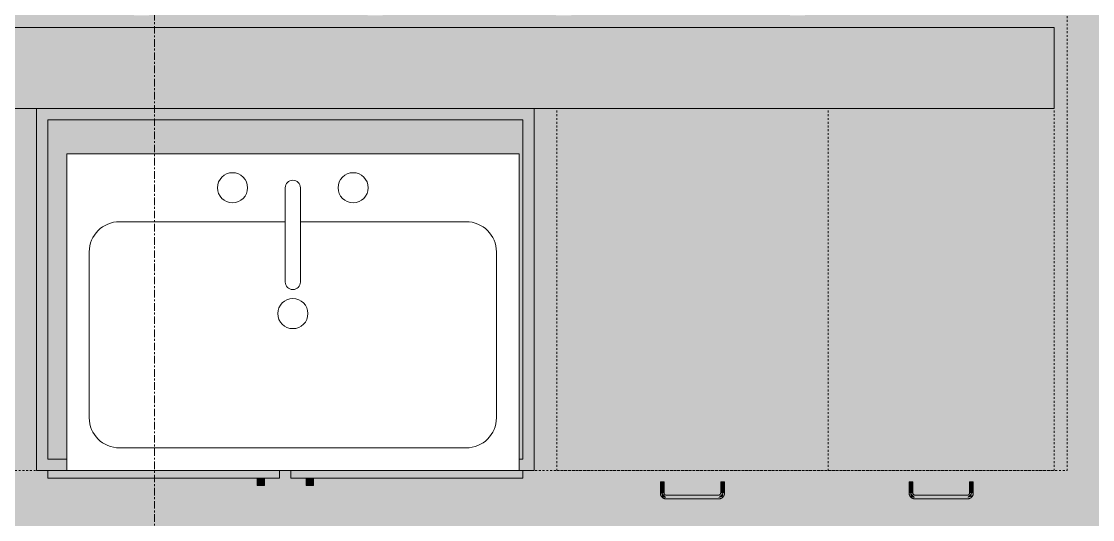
# Model space of a CAD drawing. Header units: inches. Extents: x -4218 to -1814, y 9706 to 12426.
# Drawn here: x -2182.2 to -2111.1, y 11926.7 to 11959.7 of the extents above; entities that cross this region are included whole.
import ezdxf

# ---------------------------------------------------------------- set-up
doc = ezdxf.new("R2010")
doc.units = ezdxf.units.IN
doc.header["$MEASUREMENT"] = 0
doc.linetypes.add('Dash', pattern=[0.25, 0.125, -0.125])
doc.linetypes.add('Grid Line 1_2_', pattern=[0.875, 0.5, -0.125, 0.125, -0.125])
for name, color, linetype, lineweight in [('0-1', 7, 'Continuous', 5), ('0-2', 10, 'Continuous', 13), ('A-AREA-PATT-2', 9, 'Continuous', 9), ('A-WALL-1', 8, 'Continuous', 5), ('A-WALL-3', 10, 'Continuous', 13), ('P-SANR-FIXT-2', 7, 'Continuous', 9), ('Q-CASE', 31, 'Continuous', 9), ('Q-CASE-1', 9, 'Continuous', 9), ('Q-CASE-3', 7, 'Continuous', 9), ('Q-CASE-HDLN-1', 7, 'Dash', 9), ('Q-CASE-HDLN-2', 31, 'Continuous', 9), ('S-GRID-1', 1, 'Grid Line 1_2_', 9)]:
    doc.layers.add(name, color=color, linetype=linetype, lineweight=lineweight)

# ---------------------------------------------------------------- blocks, each defined once
blk = doc.blocks.new('Sink Kitchen-Single - 30_ x 21_-366345-FLOOR PLAN - 2ND FLOOR')
at = {"layer": 'P-SANR-FIXT-2'}
for p, q in [((15.618, 10.592), (-14.382, 10.592)), ((-14.382, 10.592), (-14.382, -10.408)), ((15.618, -10.408), (15.618, 10.592)), ((0.118, 8.342), (0.118, 2.092)), ((1.118, 8.342), (1.118, 2.092)), ((0.118, 6.092), (-10.882, 6.092)), ((12.118, 6.092), (1.118, 6.092)), ((-12.882, 4.092), (-12.882, -6.908)), ((14.118, -6.908), (14.118, 4.092)), ((-10.882, -8.908), (12.118, -8.908)), ((-14.382, -10.408), (15.618, -10.408))]:
    blk.add_line(p, q, dxfattribs=at)
for centre, radius, start, end in [((-3.382, 8.342), 1, 360, 180), ((4.618, 8.342), 1, 360, 180), ((0.618, 8.342), 0.5, 360, 180), ((-3.382, 8.342), 1, 180, 0), ((4.618, 8.342), 1, 180, 360), ((-10.882, 4.092), 2, 90, 180), ((12.118, 4.092), 2, 360, 90), ((0.618, 2.092), 0.5, 180, 0), ((0.618, 0), 1, 360, 180), ((0.618, 0), 1, 180, 0), ((-10.882, -6.908), 2, 180, 270), ((12.118, -6.908), 2, 270, 0)]:
    blk.add_arc(centre, radius, start, end, dxfattribs=at)
blk = doc.blocks.new('OD_CW_Countertop - OD_CW_Countertop-2488713-FLOOR PLAN - 2ND FLOOR')
at = {"layer": 'Q-CASE-HDLN-1'}
for p, q in [((138.273, -19.375), (138.273, 24)), ((0.738, -19.375), (138.273, -19.375))]:
    blk.add_line(p, q, dxfattribs=at)
blk = doc.blocks.new('Vanity Cabinet-Double Door - 33_-V132-FLOOR PLAN - 2ND FLOOR')
at = {"layer": 'Q-CASE-1'}
for points in [[(-1.137, 25), (-1.137, 24.5), (-0.637, 24.5), (-0.637, 25)], [(2.113, 25), (2.113, 24.5), (2.613, 24.5), (2.613, 25)], [(-14.762, 24.5), (-15.012, 24.5), (-15.012, 24), (0.363, 24), (0.363, 24.5)], [(1.113, 24.5), (1.113, 24), (16.488, 24), (16.488, 24.5), (15.238, 24.5)], [(-15.762, 24), (-15.762, 0), (-15.012, 0.75), (-15.012, 23.25)], [(17.238, 24), (16.488, 23.25), (16.488, 0.75), (17.238, 0), (17.238, 23.25)], [(16.488, 23.25), (15.238, 23.25), (15.238, 3), (-14.762, 3), (-14.762, 23.25), (-15.012, 23.25), (-15.012, 0.75), (16.488, 0.75), (16.488, 15.353)], [(16.488, 0.75), (-15.012, 0.75), (-15.762, 0), (17.238, 0), (17.092, 0.145)]]:
    blk.add_hatch(color=256, dxfattribs=at).paths.add_polyline_path(points, flags=0)
h = blk.add_hatch(color=256, dxfattribs=at)
h.paths.add_polyline_path([(-14.762, 24), (-15.762, 24), (-15.012, 23.25), (-14.762, 23.25)], flags=0)
h.paths.add_polyline_path([(17.092, 24), (15.238, 24), (15.238, 23.25), (16.488, 23.25), (17.238, 24)], flags=0)
at = {"layer": 'Q-CASE-3'}
for p, q in [((-1.137, 25), (-0.637, 25)), ((-1.137, 24.5), (-1.137, 25)), ((-0.637, 25), (-0.637, 24.5)), ((2.113, 25), (2.613, 25)), ((2.113, 24.5), (2.113, 25)), ((2.613, 25), (2.613, 24.5)), ((-15.012, 24.5), (0.363, 24.5)), ((-15.012, 24.5), (-15.012, 24)), ((0.363, 24), (0.363, 24.5)), ((1.113, 24.5), (16.488, 24.5)), ((1.113, 24.5), (1.113, 24)), ((16.488, 24), (16.488, 24.5)), ((-15.762, 24), (-15.762, 0)), ((-14.762, 24), (-15.762, 24)), ((-14.762, 24), (-15.762, 24)), ((-15.762, 24), (-15.762, 0)), ((17.238, 24), (15.238, 24)), ((17.238, 24), (15.238, 24)), ((17.238, 0), (17.238, 24)), ((17.238, 0), (17.238, 24)), ((-14.762, 23.25), (-15.012, 23.25)), ((-15.012, 23.25), (-15.012, 0.75)), ((16.488, 23.25), (15.238, 23.25)), ((16.488, 0.75), (16.488, 23.25)), ((-15.012, 0.75), (16.488, 0.75))]:
    blk.add_line(p, q, dxfattribs=at)
blk = doc.blocks.new('Drawer_Base_Cabinet_3_drawer_12205 - 18_-V133-FLOOR PLAN - 2ND FLOOR')
at = {"layer": 'Q-CASE'}
for points in [[(-1.012, 25.812), (-1.286, 25.72), (-1.295, 25.5), (-1.23, 25.528), (-1.012, 25.75), (-1.012, 25.782)], [(1.883, 25.875), (-1.012, 25.838), (-1.012, 25.625), (2.488, 25.662), (2.488, 25.875), (2.138, 25.875)], [(2.488, 25.812), (2.516, 25.717), (2.738, 25.5), (2.8, 25.5), (2.738, 25.768), (2.648, 25.784)], [(-1.325, 25.5), (-1.383, 25.5), (-1.351, 24.75), (-1.142, 24.75), (-1.174, 25.5), (-1.295, 25.5)], [(2.858, 25.5), (2.617, 25.5), (2.649, 24.75), (2.858, 24.75), (2.858, 25.407)]]:
    blk.add_hatch(color=256, dxfattribs=at).paths.add_polyline_path(points, flags=0)
at = {"layer": 'Q-CASE-HDLN-1'}
for p, q in [((9.738, 24), (-8.262, 24)), ((-8.262, 24), (-8.262, 0)), ((9.738, 24), (9.738, 0)), ((9.738, 0), (-8.262, 0))]:
    blk.add_line(p, q, dxfattribs=at)
at = {"layer": 'Q-CASE-HDLN-2'}
for p, q in [((2.488, 25.875), (-1.012, 25.875)), ((-1.012, 25.625), (2.488, 25.625)), ((-1.387, 25.5), (-1.387, 24.75)), ((-1.387, 25.5), (-1.387, 24.75)), ((-1.387, 25.5), (-1.387, 24.75)), ((-1.137, 24.75), (-1.137, 25.5)), ((-1.137, 24.75), (-1.137, 25.5)), ((-1.137, 24.75), (-1.137, 25.5)), ((2.613, 25.5), (2.613, 24.75)), ((2.613, 25.5), (2.613, 24.75)), ((2.613, 25.5), (2.613, 24.75)), ((2.863, 24.75), (2.863, 25.5)), ((2.863, 24.75), (2.863, 25.5)), ((2.863, 24.75), (2.863, 25.5)), ((-1.387, 24.75), (-1.383, 24.75)), ((-1.383, 24.75), (-1.387, 24.75)), ((-1.387, 24.75), (-1.383, 24.75)), ((-1.383, 24.75), (-1.387, 24.75)), ((-1.387, 24.75), (-1.383, 24.75)), ((-1.137, 24.75), (-1.387, 24.75)), ((-1.142, 24.75), (-1.137, 24.75)), ((-1.137, 24.75), (-1.142, 24.75)), ((-1.142, 24.75), (-1.137, 24.75)), ((-1.137, 24.75), (-1.142, 24.75)), ((-1.142, 24.75), (-1.137, 24.75)), ((2.617, 24.75), (2.613, 24.75)), ((2.613, 24.75), (2.617, 24.75)), ((2.617, 24.75), (2.613, 24.75)), ((2.613, 24.75), (2.617, 24.75)), ((2.863, 24.75), (2.613, 24.75)), ((2.613, 24.75), (2.617, 24.75)), ((2.863, 24.75), (2.858, 24.75)), ((2.858, 24.75), (2.863, 24.75)), ((2.863, 24.75), (2.858, 24.75)), ((2.858, 24.75), (2.863, 24.75)), ((2.858, 24.75), (2.863, 24.75))]:
    blk.add_line(p, q, dxfattribs=at)
at = {"layer": 'Q-CASE-HDLN-2', "flags": 128}
for points in [[(-1.012, 25.875), (-1.027, 25.875), (-1.042, 25.874), (-1.057, 25.872), (-1.072, 25.87), (-1.087, 25.868), (-1.101, 25.864), (-1.116, 25.86), (-1.13, 25.856), (-1.144, 25.851), (-1.158, 25.845), (-1.172, 25.839), (-1.185, 25.833), (-1.199, 25.825), (-1.211, 25.818), (-1.224, 25.81), (-1.236, 25.801), (-1.248, 25.792), (-1.26, 25.782), (-1.271, 25.772), (-1.281, 25.761), (-1.292, 25.75), (-1.301, 25.739), (-1.311, 25.727), (-1.319, 25.715), (-1.328, 25.703), (-1.336, 25.69), (-1.343, 25.677), (-1.35, 25.663), (-1.356, 25.65), (-1.362, 25.636), (-1.367, 25.622), (-1.372, 25.608), (-1.376, 25.593), (-1.379, 25.578), (-1.382, 25.564), (-1.384, 25.549), (-1.386, 25.534), (-1.387, 25.519), (-1.387, 25.504), (-1.387, 25.5)], [(-1.292, 25.75), (-1.301, 25.739), (-1.311, 25.727), (-1.319, 25.715), (-1.328, 25.703), (-1.336, 25.69), (-1.343, 25.677), (-1.35, 25.663), (-1.356, 25.65), (-1.362, 25.636), (-1.367, 25.622), (-1.372, 25.608), (-1.376, 25.593), (-1.379, 25.578), (-1.382, 25.564), (-1.384, 25.549), (-1.386, 25.534), (-1.387, 25.519), (-1.387, 25.504), (-1.387, 25.5)], [(-1.292, 25.75), (-1.301, 25.739), (-1.311, 25.727), (-1.319, 25.715), (-1.328, 25.703), (-1.336, 25.69), (-1.343, 25.677), (-1.35, 25.663), (-1.356, 25.65), (-1.362, 25.636), (-1.367, 25.622), (-1.372, 25.608), (-1.376, 25.593), (-1.379, 25.578), (-1.382, 25.564), (-1.384, 25.549), (-1.386, 25.534), (-1.387, 25.519), (-1.387, 25.504), (-1.387, 25.5)], [(-1.012, 25.875), (-1.027, 25.875), (-1.042, 25.874), (-1.057, 25.872), (-1.072, 25.87), (-1.087, 25.868), (-1.101, 25.864), (-1.116, 25.86), (-1.13, 25.856), (-1.144, 25.851), (-1.158, 25.845), (-1.172, 25.839), (-1.185, 25.833), (-1.199, 25.825), (-1.211, 25.818), (-1.224, 25.81), (-1.236, 25.801), (-1.248, 25.792), (-1.26, 25.782), (-1.271, 25.772)], [(-1.012, 25.875), (-1.027, 25.875), (-1.042, 25.874), (-1.057, 25.872), (-1.072, 25.87), (-1.087, 25.868), (-1.101, 25.864), (-1.116, 25.86), (-1.13, 25.856), (-1.144, 25.851), (-1.158, 25.845), (-1.172, 25.839), (-1.185, 25.833), (-1.199, 25.825), (-1.211, 25.818), (-1.224, 25.81), (-1.236, 25.801), (-1.248, 25.792), (-1.26, 25.782), (-1.271, 25.772)], [(-1.137, 25.5), (-1.137, 25.505), (-1.137, 25.51), (-1.136, 25.515), (-1.136, 25.52), (-1.135, 25.525), (-1.134, 25.53), (-1.132, 25.535), (-1.131, 25.539), (-1.129, 25.544), (-1.127, 25.549), (-1.125, 25.553), (-1.123, 25.558), (-1.121, 25.562), (-1.118, 25.566), (-1.115, 25.571), (-1.113, 25.575), (-1.109, 25.579), (-1.106, 25.582), (-1.103, 25.586), (-1.099, 25.59), (-1.096, 25.593), (-1.092, 25.596), (-1.088, 25.599), (-1.084, 25.602), (-1.08, 25.605), (-1.076, 25.608), (-1.071, 25.61), (-1.067, 25.613), (-1.062, 25.615), (-1.058, 25.617), (-1.053, 25.618), (-1.048, 25.62), (-1.043, 25.621), (-1.038, 25.622), (-1.034, 25.623), (-1.029, 25.624), (-1.024, 25.624), (-1.019, 25.625), (-1.014, 25.625)], [(-1.137, 25.5), (-1.137, 25.505), (-1.137, 25.51), (-1.136, 25.515), (-1.136, 25.52), (-1.135, 25.525), (-1.134, 25.53), (-1.132, 25.535), (-1.131, 25.539), (-1.129, 25.544), (-1.127, 25.549), (-1.125, 25.553), (-1.123, 25.558), (-1.121, 25.562), (-1.118, 25.566), (-1.115, 25.571), (-1.113, 25.575), (-1.109, 25.579), (-1.106, 25.582), (-1.103, 25.586), (-1.099, 25.59), (-1.096, 25.593), (-1.092, 25.596), (-1.088, 25.599), (-1.084, 25.602), (-1.08, 25.605), (-1.076, 25.608), (-1.071, 25.61), (-1.067, 25.613), (-1.062, 25.615), (-1.058, 25.617), (-1.053, 25.618), (-1.048, 25.62), (-1.043, 25.621), (-1.038, 25.622), (-1.034, 25.623), (-1.029, 25.624), (-1.024, 25.624), (-1.019, 25.625), (-1.014, 25.625)], [(-1.137, 25.5), (-1.137, 25.505), (-1.137, 25.51), (-1.136, 25.515), (-1.136, 25.52), (-1.135, 25.525), (-1.134, 25.53), (-1.132, 25.535), (-1.131, 25.539), (-1.129, 25.544), (-1.127, 25.549), (-1.125, 25.553), (-1.123, 25.558), (-1.121, 25.562), (-1.118, 25.566), (-1.115, 25.571), (-1.113, 25.575), (-1.109, 25.579), (-1.106, 25.582), (-1.103, 25.586), (-1.099, 25.59), (-1.096, 25.593), (-1.092, 25.596), (-1.088, 25.599), (-1.084, 25.602), (-1.08, 25.605), (-1.076, 25.608), (-1.071, 25.61), (-1.067, 25.613), (-1.062, 25.615), (-1.058, 25.617), (-1.053, 25.618), (-1.048, 25.62), (-1.043, 25.621), (-1.038, 25.622), (-1.034, 25.623), (-1.029, 25.624), (-1.024, 25.624), (-1.019, 25.625), (-1.014, 25.625), (-1.012, 25.625)], [(2.738, 25.779), (2.727, 25.789), (2.715, 25.798), (2.703, 25.807), (2.69, 25.816), (2.678, 25.823), (2.664, 25.831), (2.651, 25.838), (2.637, 25.844), (2.624, 25.85), (2.61, 25.855), (2.595, 25.859), (2.581, 25.863), (2.566, 25.867), (2.551, 25.87), (2.537, 25.872), (2.522, 25.873), (2.507, 25.875), (2.492, 25.875), (2.488, 25.875)], [(2.738, 25.779), (2.727, 25.789), (2.715, 25.798), (2.703, 25.807), (2.69, 25.816), (2.678, 25.823), (2.664, 25.831), (2.651, 25.838), (2.637, 25.844), (2.624, 25.85), (2.61, 25.855), (2.595, 25.859), (2.581, 25.863), (2.566, 25.867), (2.551, 25.87), (2.537, 25.872), (2.522, 25.873), (2.507, 25.875), (2.492, 25.875), (2.488, 25.875)], [(2.863, 25.5), (2.862, 25.515), (2.862, 25.53), (2.86, 25.545), (2.858, 25.56), (2.855, 25.575), (2.852, 25.589), (2.848, 25.604), (2.844, 25.618), (2.839, 25.632), (2.833, 25.646), (2.827, 25.66), (2.82, 25.673), (2.813, 25.686), (2.805, 25.699), (2.797, 25.712), (2.788, 25.724), (2.779, 25.736), (2.77, 25.747), (2.76, 25.758), (2.749, 25.769), (2.738, 25.779), (2.727, 25.789), (2.715, 25.798), (2.703, 25.807), (2.69, 25.816), (2.678, 25.823), (2.664, 25.831), (2.651, 25.838), (2.637, 25.844), (2.624, 25.85), (2.61, 25.855), (2.595, 25.859), (2.581, 25.863), (2.566, 25.867), (2.551, 25.87), (2.537, 25.872), (2.522, 25.873), (2.507, 25.875), (2.492, 25.875), (2.488, 25.875)], [(2.488, 25.625), (2.493, 25.625), (2.498, 25.625), (2.503, 25.624), (2.508, 25.623), (2.513, 25.623), (2.517, 25.621), (2.522, 25.62), (2.527, 25.619), (2.532, 25.617), (2.536, 25.615), (2.541, 25.613), (2.545, 25.611), (2.55, 25.608), (2.554, 25.606), (2.558, 25.603), (2.562, 25.6), (2.566, 25.597), (2.57, 25.594), (2.574, 25.591), (2.577, 25.587), (2.581, 25.583), (2.584, 25.58), (2.587, 25.576), (2.59, 25.572), (2.593, 25.568), (2.596, 25.563), (2.598, 25.559), (2.6, 25.554), (2.602, 25.55), (2.604, 25.545), (2.606, 25.541), (2.607, 25.536), (2.609, 25.531), (2.61, 25.526), (2.611, 25.521), (2.612, 25.516), (2.612, 25.511), (2.613, 25.506), (2.613, 25.501), (2.613, 25.5)], [(2.488, 25.625), (2.493, 25.625), (2.498, 25.625), (2.503, 25.624), (2.508, 25.623), (2.513, 25.623), (2.517, 25.621), (2.522, 25.62), (2.527, 25.619), (2.532, 25.617), (2.536, 25.615), (2.541, 25.613), (2.545, 25.611), (2.55, 25.608), (2.554, 25.606), (2.558, 25.603), (2.562, 25.6), (2.566, 25.597), (2.57, 25.594), (2.574, 25.591), (2.577, 25.587), (2.581, 25.583), (2.584, 25.58), (2.587, 25.576), (2.59, 25.572), (2.593, 25.568), (2.596, 25.563), (2.598, 25.559), (2.6, 25.554), (2.602, 25.55), (2.604, 25.545), (2.606, 25.541), (2.607, 25.536), (2.609, 25.531), (2.61, 25.526), (2.611, 25.521), (2.612, 25.516), (2.612, 25.511), (2.613, 25.506), (2.613, 25.501), (2.613, 25.5)], [(2.488, 25.625), (2.493, 25.625), (2.498, 25.625), (2.503, 25.624), (2.508, 25.623), (2.513, 25.623), (2.517, 25.621), (2.522, 25.62), (2.527, 25.619), (2.532, 25.617), (2.536, 25.615), (2.541, 25.613), (2.545, 25.611), (2.55, 25.608), (2.554, 25.606), (2.558, 25.603), (2.562, 25.6), (2.566, 25.597), (2.57, 25.594), (2.574, 25.591), (2.577, 25.587), (2.581, 25.583), (2.584, 25.58), (2.587, 25.576), (2.59, 25.572), (2.593, 25.568), (2.596, 25.563), (2.598, 25.559), (2.6, 25.554), (2.602, 25.55), (2.604, 25.545), (2.606, 25.541), (2.607, 25.536), (2.609, 25.531), (2.61, 25.526), (2.611, 25.521), (2.612, 25.516), (2.612, 25.511), (2.613, 25.506), (2.613, 25.501), (2.613, 25.5)], [(2.863, 25.5), (2.862, 25.515), (2.862, 25.53), (2.86, 25.545), (2.858, 25.56), (2.855, 25.575), (2.852, 25.589), (2.848, 25.604), (2.844, 25.618), (2.839, 25.632), (2.833, 25.646), (2.827, 25.66), (2.82, 25.673), (2.813, 25.686), (2.805, 25.699), (2.797, 25.712), (2.788, 25.724), (2.779, 25.736), (2.77, 25.747), (2.76, 25.758)], [(2.863, 25.5), (2.862, 25.515), (2.862, 25.53), (2.86, 25.545), (2.858, 25.56), (2.855, 25.575), (2.852, 25.589), (2.848, 25.604), (2.844, 25.618), (2.839, 25.632), (2.833, 25.646), (2.827, 25.66), (2.82, 25.673), (2.813, 25.686), (2.805, 25.699), (2.797, 25.712), (2.788, 25.724), (2.779, 25.736), (2.77, 25.747), (2.76, 25.758)]]:
    blk.add_lwpolyline(points, dxfattribs=at)
blk = doc.blocks.new('Drawer_Base_Cabinet_3_drawer_12205 - 15_-V134-FLOOR PLAN - 2ND FLOOR')
at = {"layer": 'Q-CASE'}
for points in [[(-1.012, 25.812), (-1.286, 25.72), (-1.295, 25.5), (-1.23, 25.528), (-1.012, 25.75), (-1.012, 25.782)], [(1.5, 25.875), (-1.012, 25.838), (-1.012, 25.625), (2.488, 25.662), (2.488, 25.875), (2.138, 25.875)], [(2.488, 25.812), (2.516, 25.717), (2.738, 25.5), (2.8, 25.5), (2.738, 25.768), (2.648, 25.784)], [(-1.325, 25.5), (-1.383, 25.5), (-1.351, 24.75), (-1.142, 24.75), (-1.174, 25.5), (-1.295, 25.5)], [(2.858, 25.5), (2.617, 25.5), (2.649, 24.75), (2.858, 24.75), (2.858, 25.407)]]:
    blk.add_hatch(color=256, dxfattribs=at).paths.add_polyline_path(points, flags=0)
at = {"layer": 'Q-CASE-HDLN-1'}
for p, q in [((8.238, 24), (-6.762, 24)), ((-6.762, 24), (-6.762, 0)), ((8.238, 24), (8.238, 0)), ((8.238, 0), (-6.762, 0))]:
    blk.add_line(p, q, dxfattribs=at)
at = {"layer": 'Q-CASE-HDLN-2'}
for p, q in [((2.488, 25.875), (-1.012, 25.875)), ((-1.012, 25.625), (2.488, 25.625)), ((-1.387, 25.5), (-1.387, 24.75)), ((-1.387, 25.5), (-1.387, 24.75)), ((-1.387, 25.5), (-1.387, 24.75)), ((-1.137, 24.75), (-1.137, 25.5)), ((-1.137, 24.75), (-1.137, 25.5)), ((-1.137, 24.75), (-1.137, 25.5)), ((2.613, 25.5), (2.613, 24.75)), ((2.613, 25.5), (2.613, 24.75)), ((2.613, 25.5), (2.613, 24.75)), ((2.863, 24.75), (2.863, 25.5)), ((2.863, 24.75), (2.863, 25.5)), ((2.863, 24.75), (2.863, 25.5)), ((-1.387, 24.75), (-1.383, 24.75)), ((-1.383, 24.75), (-1.387, 24.75)), ((-1.387, 24.75), (-1.383, 24.75)), ((-1.383, 24.75), (-1.387, 24.75)), ((-1.387, 24.75), (-1.383, 24.75)), ((-1.137, 24.75), (-1.387, 24.75)), ((-1.142, 24.75), (-1.137, 24.75)), ((-1.137, 24.75), (-1.142, 24.75)), ((-1.142, 24.75), (-1.137, 24.75)), ((-1.137, 24.75), (-1.142, 24.75)), ((-1.142, 24.75), (-1.137, 24.75)), ((2.617, 24.75), (2.613, 24.75)), ((2.613, 24.75), (2.617, 24.75)), ((2.617, 24.75), (2.613, 24.75)), ((2.613, 24.75), (2.617, 24.75)), ((2.863, 24.75), (2.613, 24.75)), ((2.613, 24.75), (2.617, 24.75)), ((2.863, 24.75), (2.858, 24.75)), ((2.858, 24.75), (2.863, 24.75)), ((2.863, 24.75), (2.858, 24.75)), ((2.858, 24.75), (2.863, 24.75)), ((2.858, 24.75), (2.863, 24.75))]:
    blk.add_line(p, q, dxfattribs=at)
at = {"layer": 'Q-CASE-HDLN-2', "flags": 128}
for points in [[(-1.012, 25.875), (-1.027, 25.875), (-1.042, 25.874), (-1.057, 25.872), (-1.072, 25.87), (-1.087, 25.868), (-1.101, 25.864), (-1.116, 25.86), (-1.13, 25.856), (-1.144, 25.851), (-1.158, 25.845), (-1.172, 25.839), (-1.185, 25.833), (-1.199, 25.825), (-1.211, 25.818), (-1.224, 25.81), (-1.236, 25.801), (-1.248, 25.792), (-1.26, 25.782), (-1.271, 25.772), (-1.281, 25.761), (-1.292, 25.75), (-1.301, 25.739), (-1.311, 25.727), (-1.319, 25.715), (-1.328, 25.703), (-1.336, 25.69), (-1.343, 25.677), (-1.35, 25.663), (-1.356, 25.65), (-1.362, 25.636), (-1.367, 25.622), (-1.372, 25.608), (-1.376, 25.593), (-1.379, 25.578), (-1.382, 25.564), (-1.384, 25.549), (-1.386, 25.534), (-1.387, 25.519), (-1.387, 25.504), (-1.387, 25.5)], [(-1.292, 25.75), (-1.301, 25.739), (-1.311, 25.727), (-1.319, 25.715), (-1.328, 25.703), (-1.336, 25.69), (-1.343, 25.677), (-1.35, 25.663), (-1.356, 25.65), (-1.362, 25.636), (-1.367, 25.622), (-1.372, 25.608), (-1.376, 25.593), (-1.379, 25.578), (-1.382, 25.564), (-1.384, 25.549), (-1.386, 25.534), (-1.387, 25.519), (-1.387, 25.504), (-1.387, 25.5)], [(-1.292, 25.75), (-1.301, 25.739), (-1.311, 25.727), (-1.319, 25.715), (-1.328, 25.703), (-1.336, 25.69), (-1.343, 25.677), (-1.35, 25.663), (-1.356, 25.65), (-1.362, 25.636), (-1.367, 25.622), (-1.372, 25.608), (-1.376, 25.593), (-1.379, 25.578), (-1.382, 25.564), (-1.384, 25.549), (-1.386, 25.534), (-1.387, 25.519), (-1.387, 25.504), (-1.387, 25.5)], [(-1.012, 25.875), (-1.027, 25.875), (-1.042, 25.874), (-1.057, 25.872), (-1.072, 25.87), (-1.087, 25.868), (-1.101, 25.864), (-1.116, 25.86), (-1.13, 25.856), (-1.144, 25.851), (-1.158, 25.845), (-1.172, 25.839), (-1.185, 25.833), (-1.199, 25.825), (-1.211, 25.818), (-1.224, 25.81), (-1.236, 25.801), (-1.248, 25.792), (-1.26, 25.782), (-1.271, 25.772)], [(-1.012, 25.875), (-1.027, 25.875), (-1.042, 25.874), (-1.057, 25.872), (-1.072, 25.87), (-1.087, 25.868), (-1.101, 25.864), (-1.116, 25.86), (-1.13, 25.856), (-1.144, 25.851), (-1.158, 25.845), (-1.172, 25.839), (-1.185, 25.833), (-1.199, 25.825), (-1.211, 25.818), (-1.224, 25.81), (-1.236, 25.801), (-1.248, 25.792), (-1.26, 25.782), (-1.271, 25.772)], [(-1.137, 25.5), (-1.137, 25.505), (-1.137, 25.51), (-1.136, 25.515), (-1.136, 25.52), (-1.135, 25.525), (-1.134, 25.53), (-1.132, 25.535), (-1.131, 25.539), (-1.129, 25.544), (-1.127, 25.549), (-1.125, 25.553), (-1.123, 25.558), (-1.121, 25.562), (-1.118, 25.566), (-1.115, 25.571), (-1.113, 25.575), (-1.109, 25.579), (-1.106, 25.582), (-1.103, 25.586), (-1.099, 25.59), (-1.096, 25.593), (-1.092, 25.596), (-1.088, 25.599), (-1.084, 25.602), (-1.08, 25.605), (-1.076, 25.608), (-1.071, 25.61), (-1.067, 25.613), (-1.062, 25.615), (-1.058, 25.617), (-1.053, 25.618), (-1.048, 25.62), (-1.043, 25.621), (-1.038, 25.622), (-1.034, 25.623), (-1.029, 25.624), (-1.024, 25.624), (-1.019, 25.625), (-1.014, 25.625)], [(-1.137, 25.5), (-1.137, 25.505), (-1.137, 25.51), (-1.136, 25.515), (-1.136, 25.52), (-1.135, 25.525), (-1.134, 25.53), (-1.132, 25.535), (-1.131, 25.539), (-1.129, 25.544), (-1.127, 25.549), (-1.125, 25.553), (-1.123, 25.558), (-1.121, 25.562), (-1.118, 25.566), (-1.115, 25.571), (-1.113, 25.575), (-1.109, 25.579), (-1.106, 25.582), (-1.103, 25.586), (-1.099, 25.59), (-1.096, 25.593), (-1.092, 25.596), (-1.088, 25.599), (-1.084, 25.602), (-1.08, 25.605), (-1.076, 25.608), (-1.071, 25.61), (-1.067, 25.613), (-1.062, 25.615), (-1.058, 25.617), (-1.053, 25.618), (-1.048, 25.62), (-1.043, 25.621), (-1.038, 25.622), (-1.034, 25.623), (-1.029, 25.624), (-1.024, 25.624), (-1.019, 25.625), (-1.014, 25.625)], [(-1.137, 25.5), (-1.137, 25.505), (-1.137, 25.51), (-1.136, 25.515), (-1.136, 25.52), (-1.135, 25.525), (-1.134, 25.53), (-1.132, 25.535), (-1.131, 25.539), (-1.129, 25.544), (-1.127, 25.549), (-1.125, 25.553), (-1.123, 25.558), (-1.121, 25.562), (-1.118, 25.566), (-1.115, 25.571), (-1.113, 25.575), (-1.109, 25.579), (-1.106, 25.582), (-1.103, 25.586), (-1.099, 25.59), (-1.096, 25.593), (-1.092, 25.596), (-1.088, 25.599), (-1.084, 25.602), (-1.08, 25.605), (-1.076, 25.608), (-1.071, 25.61), (-1.067, 25.613), (-1.062, 25.615), (-1.058, 25.617), (-1.053, 25.618), (-1.048, 25.62), (-1.043, 25.621), (-1.038, 25.622), (-1.034, 25.623), (-1.029, 25.624), (-1.024, 25.624), (-1.019, 25.625), (-1.014, 25.625), (-1.012, 25.625)], [(2.738, 25.779), (2.727, 25.789), (2.715, 25.798), (2.703, 25.807), (2.69, 25.816), (2.678, 25.823), (2.664, 25.831), (2.651, 25.838), (2.637, 25.844), (2.624, 25.85), (2.61, 25.855), (2.595, 25.859), (2.581, 25.863), (2.566, 25.867), (2.551, 25.87), (2.537, 25.872), (2.522, 25.873), (2.507, 25.875), (2.492, 25.875), (2.488, 25.875)], [(2.738, 25.779), (2.727, 25.789), (2.715, 25.798), (2.703, 25.807), (2.69, 25.816), (2.678, 25.823), (2.664, 25.831), (2.651, 25.838), (2.637, 25.844), (2.624, 25.85), (2.61, 25.855), (2.595, 25.859), (2.581, 25.863), (2.566, 25.867), (2.551, 25.87), (2.537, 25.872), (2.522, 25.873), (2.507, 25.875), (2.492, 25.875), (2.488, 25.875)], [(2.863, 25.5), (2.862, 25.515), (2.862, 25.53), (2.86, 25.545), (2.858, 25.56), (2.855, 25.575), (2.852, 25.589), (2.848, 25.604), (2.844, 25.618), (2.839, 25.632), (2.833, 25.646), (2.827, 25.66), (2.82, 25.673), (2.813, 25.686), (2.805, 25.699), (2.797, 25.712), (2.788, 25.724), (2.779, 25.736), (2.77, 25.747), (2.76, 25.758), (2.749, 25.769), (2.738, 25.779), (2.727, 25.789), (2.715, 25.798), (2.703, 25.807), (2.69, 25.816), (2.678, 25.823), (2.664, 25.831), (2.651, 25.838), (2.637, 25.844), (2.624, 25.85), (2.61, 25.855), (2.595, 25.859), (2.581, 25.863), (2.566, 25.867), (2.551, 25.87), (2.537, 25.872), (2.522, 25.873), (2.507, 25.875), (2.492, 25.875), (2.488, 25.875)], [(2.488, 25.625), (2.493, 25.625), (2.498, 25.625), (2.503, 25.624), (2.508, 25.623), (2.513, 25.623), (2.517, 25.621), (2.522, 25.62), (2.527, 25.619), (2.532, 25.617), (2.536, 25.615), (2.541, 25.613), (2.545, 25.611), (2.55, 25.608), (2.554, 25.606), (2.558, 25.603), (2.562, 25.6), (2.566, 25.597), (2.57, 25.594), (2.574, 25.591), (2.577, 25.587), (2.581, 25.583), (2.584, 25.58), (2.587, 25.576), (2.59, 25.572), (2.593, 25.568), (2.596, 25.563), (2.598, 25.559), (2.6, 25.554), (2.602, 25.55), (2.604, 25.545), (2.606, 25.541), (2.607, 25.536), (2.609, 25.531), (2.61, 25.526), (2.611, 25.521), (2.612, 25.516), (2.612, 25.511), (2.613, 25.506), (2.613, 25.501), (2.613, 25.5)], [(2.488, 25.625), (2.493, 25.625), (2.498, 25.625), (2.503, 25.624), (2.508, 25.623), (2.513, 25.623), (2.517, 25.621), (2.522, 25.62), (2.527, 25.619), (2.532, 25.617), (2.536, 25.615), (2.541, 25.613), (2.545, 25.611), (2.55, 25.608), (2.554, 25.606), (2.558, 25.603), (2.562, 25.6), (2.566, 25.597), (2.57, 25.594), (2.574, 25.591), (2.577, 25.587), (2.581, 25.583), (2.584, 25.58), (2.587, 25.576), (2.59, 25.572), (2.593, 25.568), (2.596, 25.563), (2.598, 25.559), (2.6, 25.554), (2.602, 25.55), (2.604, 25.545), (2.606, 25.541), (2.607, 25.536), (2.609, 25.531), (2.61, 25.526), (2.611, 25.521), (2.612, 25.516), (2.612, 25.511), (2.613, 25.506), (2.613, 25.501), (2.613, 25.5)], [(2.488, 25.625), (2.493, 25.625), (2.498, 25.625), (2.503, 25.624), (2.508, 25.623), (2.513, 25.623), (2.517, 25.621), (2.522, 25.62), (2.527, 25.619), (2.532, 25.617), (2.536, 25.615), (2.541, 25.613), (2.545, 25.611), (2.55, 25.608), (2.554, 25.606), (2.558, 25.603), (2.562, 25.6), (2.566, 25.597), (2.57, 25.594), (2.574, 25.591), (2.577, 25.587), (2.581, 25.583), (2.584, 25.58), (2.587, 25.576), (2.59, 25.572), (2.593, 25.568), (2.596, 25.563), (2.598, 25.559), (2.6, 25.554), (2.602, 25.55), (2.604, 25.545), (2.606, 25.541), (2.607, 25.536), (2.609, 25.531), (2.61, 25.526), (2.611, 25.521), (2.612, 25.516), (2.612, 25.511), (2.613, 25.506), (2.613, 25.501), (2.613, 25.5)], [(2.863, 25.5), (2.862, 25.515), (2.862, 25.53), (2.86, 25.545), (2.858, 25.56), (2.855, 25.575), (2.852, 25.589), (2.848, 25.604), (2.844, 25.618), (2.839, 25.632), (2.833, 25.646), (2.827, 25.66), (2.82, 25.673), (2.813, 25.686), (2.805, 25.699), (2.797, 25.712), (2.788, 25.724), (2.779, 25.736), (2.77, 25.747), (2.76, 25.758)], [(2.863, 25.5), (2.862, 25.515), (2.862, 25.53), (2.86, 25.545), (2.858, 25.56), (2.855, 25.575), (2.852, 25.589), (2.848, 25.604), (2.844, 25.618), (2.839, 25.632), (2.833, 25.646), (2.827, 25.66), (2.82, 25.673), (2.813, 25.686), (2.805, 25.699), (2.797, 25.712), (2.788, 25.724), (2.779, 25.736), (2.77, 25.747), (2.76, 25.758)]]:
    blk.add_lwpolyline(points, dxfattribs=at)
blk = doc.blocks.new('CTR - 1st Phase - Unit Layouts_rvt-1-FLOOR PLAN - 2ND FLOOR')
at = {"layer": 'A-WALL-1'}
blk.add_hatch(color=256, dxfattribs=at).paths.add_polyline_path([(-2249.653, 11953.955), (-2113.653, 11953.955), (-2113.653, 11959.33), (-2249.653, 11959.33), (-2249.653, 11958.314)], flags=0)
at = {"layer": 'A-WALL-3'}
for p, q in [((-2249.653, 11959.33), (-2113.653, 11959.33)), ((-2113.653, 11959.33), (-2113.653, 11953.955)), ((-2113.653, 11953.955), (-2249.653, 11953.955))]:
    blk.add_line(p, q, dxfattribs=at)
at = {"layer": '0-2'}
for name, p in [('OD_CW_Countertop - OD_CW_Countertop-2488713-FLOOR PLAN - 2ND FLOOR', (-2251.072, 11949.33)), ('Sink Kitchen-Single - 30_ x 21_-366345-FLOOR PLAN - 2ND FLOOR', (-2164.77, 11940.363))]:
    blk.add_blockref(name, p, dxfattribs=at)
at = {"layer": '0-2', "rotation": 180}
for name, p in [('Vanity Cabinet-Double Door - 33_-V132-FLOOR PLAN - 2ND FLOOR', (-2163.915, 11953.955)), ('Drawer_Base_Cabinet_3_drawer_12205 - 18_-V133-FLOOR PLAN - 2ND FLOOR', (-2136.915, 11953.955)), ('Drawer_Base_Cabinet_3_drawer_12205 - 15_-V134-FLOOR PLAN - 2ND FLOOR', (-2120.415, 11953.955))]:
    blk.add_blockref(name, p, dxfattribs=at)
blk = doc.blocks.new('CTR - 1st Phase - Shell_rvt-1-FLOOR PLAN - 2ND FLOOR')
at = {"layer": 'S-GRID-1'}
blk.add_line((-2173.324, 9836.18), (-2173.324, 12376.79), dxfattribs=at)

msp = doc.modelspace()

# ---------------------------------------------------------------- hatches: boundary and pattern name
at = {"layer": 'A-AREA-PATT-2'}
h = msp.add_hatch(color=256, dxfattribs=at)
h.paths.add_polyline_path([(-2484.20638, 11733.90108), (-2458.75054, 11759.35693), (-2457.5131, 11758.11949), (-2482.96894, 11732.66365)], flags=0)
h.paths.add_polyline_path([(-2341.82463, 11686.9894), (-2298.22277, 11686.9894), (-2298.22277, 11694.71562), (-2298.0958, 11695.68003), (-2297.72355, 11696.57873), (-2297.13139, 11697.35045), (-2296.35966, 11697.94262), (-2295.46097, 11698.31487), (-2294.42024, 11698.44184), (-2293.10821, 11698.44184), (-2293.45593, 11701.46562), (-2294.64768, 11702.46562), (-2295.21445, 11703.46562), (-2295.4824, 11704.46562), (-2295.6594, 11705.46942), (-2295.74655, 11706.46562), (-2295.57224, 11708.45801), (-2295.0343, 11710.46562), (-2294.30636, 11712.46562), (-2293.37375, 11714.46562), (-2291.98631, 11716.46562), (-2290.86434, 11717.53604), (-2290.12029, 11717.96562), (-2288.74655, 11718.46562), (-2287.74655, 11718.46562), (-2286.37281, 11717.96562), (-2285.50679, 11717.46562), (-2284.50679, 11716.46562), (-2283.11936, 11714.46562), (-2282.18674, 11712.46562), (-2281.4588, 11710.46562), (-2280.92086, 11708.45801), (-2280.74655, 11706.46562), (-2280.92086, 11704.97514), (-2281.0107, 11704.46562), (-2281.27865, 11703.46562), (-2281.84542, 11702.46562), (-2283.03717, 11701.46562), (-2283.38489, 11698.44184), (-2281.99655, 11698.44184), (-2281.03213, 11698.31487), (-2280.13344, 11697.94262), (-2279.36171, 11697.35045), (-2278.76955, 11696.57873), (-2278.3973, 11695.68003), (-2278.27033, 11694.71562), (-2278.27033, 11686.9894), (-2272.24655, 11686.9894), (-2272.24655, 11717.53604), (-2267.49655, 11717.53604), (-2267.49655, 11686.9894), (-2076.79874, 11686.9894), (-2076.79874, 11814.80491), (-2133.07461, 11814.80491), (-2133.07461, 11814.05491), (-2135.57461, 11814.05491), (-2135.57461, 11814.80491), (-2172.82461, 11814.80491), (-2172.82461, 11816.17991), (-2207.82461, 11816.17991), (-2207.82461, 11814.80491), (-2208.07461, 11814.80491), (-2208.07461, 11814.05491), (-2213.07461, 11814.05491), (-2213.07461, 11814.80491), (-2213.32461, 11814.80491), (-2213.32461, 11816.17991), (-2248.32461, 11816.17991), (-2248.32461, 11814.80491), (-2285.57461, 11814.80491), (-2285.57461, 11814.05491), (-2288.07461, 11814.05491), (-2288.07461, 11814.80491), (-2304.48338, 11814.80491), (-2306.37589, 11812.9124), (-2309.73465, 11816.27116), (-2268.0509, 11857.95491), (-2243.52574, 11857.95491), (-2243.52574, 11881.95491), (-2238.77574, 11881.95491), (-2238.77574, 11889.95491), (-2203.02574, 11889.95491), (-2203.02574, 11859.95491), (-2238.77574, 11859.95491), (-2238.77574, 11857.95491), (-2202.02574, 11857.95491), (-2202.02574, 11870.20491), (-2185.52574, 11870.20491), (-2185.52574, 11857.95491), (-2184.02574, 11857.95491), (-2184.02574, 11870.20491), (-2167.52574, 11870.20491), (-2167.52574, 11857.95491), (-2166.65763, 11857.95491), (-2166.65763, 11872.4431), (-2166.52574, 11872.4431), (-2166.53952, 11872.56121), (-2166.65763, 11872.56121), (-2166.65763, 11873.55425), (-2166.52574, 11873.55425), (-2166.52574, 11881.95491), (-2136.52574, 11881.95491), (-2136.52574, 11857.95491), (-2136.02574, 11857.95491), (-2136.02574, 11870.20491), (-2116.52574, 11870.20491), (-2116.52574, 11857.95491), (-2115.02574, 11857.95491), (-2115.02574, 11870.20491), (-2095.52574, 11870.20491), (-2095.52574, 11857.95491), (-2094.02574, 11857.95491), (-2094.02574, 11870.20491), (-2091.04874, 11870.20491), (-2091.04874, 11885.95491), (-2091.67374, 11885.99851), (-2091.67374, 11886.49798), (-2091.45736, 11886.54723), (-2091.29151, 11886.62028), (-2091.00922, 11886.65789), (-2090.92374, 11886.70491), (-2087.41948, 11886.70491), (-2087.38713, 11887.45491), (-2087.36124, 11887.45491), (-2087.3139, 11887.72007), (-2087.04874, 11887.7933), (-2087.04874, 11887.82991), (-2083.54874, 11887.7933), (-2083.54874, 11887.76741), (-2083.28086, 11887.70491), (-2083.21035, 11887.45491), (-2083.178, 11887.45491), (-2083.178, 11886.70491), (-2079.79874, 11886.70491), (-2079.61946, 11886.63107), (-2079.3437, 11886.5936), (-2079.15969, 11886.51045), (-2079.04874, 11886.45491), (-2079.04874, 11885.95491), (-2079.54874, 11885.95491), (-2079.54874, 11870.20491), (-2077.52574, 11870.20491), (-2077.52574, 11857.95491), (-2076.79874, 11857.95491), (-2076.79874, 12109.7144), (-2132.87076, 12109.7144), (-2132.87076, 12093.5894), (-2150.87076, 12093.5894), (-2150.87076, 12097.5894), (-2186.87076, 12097.5894), (-2186.87076, 12093.5894), (-2204.87076, 12093.5894), (-2204.87076, 12109.7144), (-2292.32374, 12109.7144), (-2292.32374, 11972.32991), (-2297.07374, 11972.32991), (-2297.07374, 12109.7144), (-2389.37374, 12109.7144), (-2389.37374, 11975.9644), (-2394.12374, 11975.9644), (-2394.12374, 12109.7144), (-2515.09874, 12109.7144), (-2515.09874, 12085.1519), (-2515.94874, 12085.1519), (-2515.94874, 11930.70491), (-2442.37374, 11930.70491), (-2442.37374, 11925.95491), (-2455.19874, 11925.95491), (-2455.19874, 11888.26279), (-2456.07374, 11888.26279), (-2456.07374, 11895.95491), (-2459.07374, 11895.95491), (-2459.07374, 11888.26279), (-2459.94874, 11888.26279), (-2459.94874, 11895.95491), (-2491.94874, 11895.95491), (-2491.94874, 11823.95491), (-2515.94874, 11823.95491), (-2515.94874, 11815.93113), (-2508.52252, 11815.93113), (-2507.5581, 11815.80416), (-2506.6594, 11815.43191), (-2505.88768, 11814.83975), (-2505.29551, 11814.06802), (-2504.92326, 11813.16933), (-2504.79629, 11812.20491), (-2504.79629, 11810.81657), (-2501.77252, 11811.16429), (-2500.77252, 11812.35604), (-2499.77252, 11812.92281), (-2498.77252, 11813.19076), (-2497.76871, 11813.36775), (-2496.77252, 11813.45491), (-2494.78013, 11813.2806), (-2492.77252, 11812.74266), (-2490.77252, 11812.01472), (-2488.77252, 11811.0821), (-2486.77252, 11809.69467), (-2485.77252, 11808.69467), (-2485.27252, 11807.82865), (-2484.77252, 11806.45491), (-2484.77252, 11805.45491), (-2485.27252, 11804.08117), (-2485.77252, 11803.21514), (-2486.77252, 11802.21514), (-2488.94876, 11800.74553), (-2490.77252, 11799.8951), (-2492.77252, 11799.16716), (-2494.78013, 11798.62922), (-2496.77252, 11798.45491), (-2498.26299, 11798.62922), (-2498.77252, 11798.71906), (-2499.77252, 11798.98701), (-2500.77252, 11799.55378), (-2501.79615, 11800.74825), (-2504.79629, 11801.09325), (-2504.79629, 11799.70491), (-2504.92326, 11798.74049), (-2505.29551, 11797.8418), (-2505.88768, 11797.07007), (-2506.6594, 11796.47791), (-2507.72494, 11796.08369), (-2508.52252, 11795.97869), (-2515.94874, 11795.97869), (-2515.94874, 11787.92242), (-2503.30993, 11775.28362), (-2506.66869, 11771.92486), (-2515.94874, 11781.20491), (-2515.94874, 11725.9894), (-2509.08863, 11725.9894), (-2492.69166, 11742.38637), (-2489.84085, 11739.53556), (-2482.06012, 11747.31629), (-2484.04127, 11749.29744), (-2480.68251, 11752.6562), (-2478.70136, 11750.67505), (-2447.96299, 11781.41342), (-2444.60423, 11778.05466), (-2486.48209, 11736.1768), (-2484.20638, 11733.90108), (-2485.5764, 11732.53106), (-2485.13446, 11732.08912), (-2486.59287, 11730.63072), (-2462.0209, 11706.05875), (-2460.5625, 11707.51716), (-2460.12056, 11707.07522), (-2458.75054, 11708.44524), (-2438.15555, 11687.85026), (-2429.26638, 11696.73942), (-2429.79671, 11697.26975), (-2428.02895, 11699.03752), (-2427.49862, 11698.50719), (-2427.32184, 11698.68397), (-2426.34957, 11697.71169), (-2401.60083, 11722.46043), (-2402.5731, 11723.4327), (-2376.23338, 11749.77243), (-2376.76371, 11750.30276), (-2374.99594, 11752.07053), (-2374.46561, 11751.5402), (-2335.19049, 11790.81531), (-2331.83173, 11787.45656), (-2334.71272, 11784.57557), (-2309.04818, 11758.91104), (-2267.49655, 11758.91104), (-2267.49655, 11753.53604), (-2272.24655, 11753.53604), (-2272.24655, 11754.16104), (-2311.0157, 11754.16104), (-2338.07147, 11781.21682), (-2364.94153, 11754.34676), (-2358.83911, 11748.24433), (-2358.83911, 11686.9894), (-2343.07463, 11686.9894)], flags=0)
h.paths.add_polyline_path([(-2427.58701, 11686.9894), (-2363.58911, 11686.9894), (-2363.58911, 11746.27682), (-2368.30029, 11750.988), (-2371.10685, 11748.18144), (-2370.57652, 11747.65111), (-2372.34429, 11745.88334), (-2372.87462, 11746.41367), (-2373.0514, 11746.2369), (-2375.43788, 11748.62338), (-2400.18662, 11723.87464), (-2399.21435, 11722.90237), (-2425.3773, 11696.73942), (-2423.96308, 11695.32521), (-2424.13986, 11695.14843), (-2423.60953, 11694.6181), (-2425.3773, 11692.85033), (-2425.90763, 11693.38066), (-2432.2989, 11686.9894), (-2428.02895, 11686.9894)], flags=0)
h.paths.add_polyline_path([(-2124.86006, 11687.25433), (-2202.86006, 11687.25433), (-2202.86006, 11767.25433), (-2124.86006, 11767.25433), (-2124.86006, 11717.01757)], flags=0)
h.paths.add_polyline_path([(-2205.7919, 11687.75433), (-2223.7919, 11687.75433), (-2223.7919, 11705.75433), (-2205.7919, 11705.75433)], flags=0)
h.paths.add_polyline_path([(-2121.86006, 11687.75433), (-2121.86006, 11705.75433), (-2103.86006, 11705.75433), (-2103.86006, 11687.75433)], flags=0)
h.paths.add_polyline_path([(-2341.00376, 11689.8644), (-2341.82463, 11689.8644), (-2342.47168, 11689.94958), (-2343.07463, 11690.19933), (-2343.5924, 11690.59663), (-2343.98969, 11691.1144), (-2344.23944, 11691.71735), (-2344.32463, 11692.3644), (-2344.32463, 11703.86636), (-2344.21147, 11704.72587), (-2343.87972, 11705.5268), (-2343.35197, 11706.21457), (-2342.66419, 11706.74232), (-2341.82463, 11707.07916), (-2341.00376, 11707.18723), (-2328.13959, 11707.18723), (-2327.13959, 11707.02898), (-2326.38959, 11706.71832), (-2325.66472, 11706.1621), (-2325.1085, 11705.43723), (-2324.75885, 11704.5931), (-2324.63959, 11703.68723), (-2324.63959, 11692.3644), (-2324.72478, 11691.71735), (-2324.97453, 11691.1144), (-2325.37182, 11690.59663), (-2325.88959, 11690.19933), (-2326.49254, 11689.94958), (-2327.13959, 11689.8644), (-2328.13959, 11689.8644)], flags=0)
h.paths.add_polyline_path([(-2408.94755, 11794.19356), (-2418.70644, 11803.95245), (-2419.14838, 11803.51051), (-2422.50714, 11806.86926), (-2422.0652, 11807.31121), (-2459.94874, 11845.19474), (-2459.94874, 11854.26279), (-2455.19874, 11854.26279), (-2455.19874, 11847.16226), (-2408.94755, 11800.91107), (-2352.29874, 11857.55988), (-2352.29874, 11925.95491), (-2408.37374, 11925.95491), (-2408.37374, 11926.82991), (-2372.37374, 11926.8593), (-2372.37374, 11929.82991), (-2408.37374, 11929.82991), (-2408.37374, 11930.70491), (-2394.12374, 11930.70491), (-2394.12374, 11939.9644), (-2389.37374, 11939.9644), (-2389.37374, 11930.70491), (-2297.07374, 11930.70491), (-2297.07374, 11936.32991), (-2292.32374, 11936.32991), (-2292.32374, 11910.81737), (-2295.72208, 11907.41903), (-2295.19175, 11906.8887), (-2296.95951, 11905.12093), (-2297.48984, 11905.65126), (-2297.66662, 11905.47449), (-2298.63889, 11906.44676), (-2319.14499, 11885.94066), (-2318.17272, 11884.96839), (-2340.2698, 11862.8713), (-2339.73947, 11862.34097), (-2341.50724, 11860.57321), (-2342.03757, 11861.10354), (-2408.50561, 11794.6355)], flags=0)
h.paths.add_polyline_path([(-2250.32461, 11816.17991), (-2250.32461, 11817.55491), (-2213.32461, 11817.55491), (-2213.32461, 11819.55491), (-2213.07461, 11819.55491), (-2213.07461, 11820.30491), (-2208.07461, 11820.30491), (-2208.07461, 11819.55491), (-2207.82461, 11819.55491), (-2207.82461, 11817.55491), (-2170.82461, 11817.55491), (-2170.82461, 11816.17991), (-2135.82461, 11816.17991), (-2135.82461, 11819.55491), (-2135.57461, 11819.55491), (-2135.57461, 11820.30491), (-2133.07461, 11820.30491), (-2133.07461, 11819.55491), (-2108.72374, 11819.55491), (-2108.72374, 11853.20491), (-2266.08338, 11853.20491), (-2299.73338, 11819.55491), (-2288.07461, 11819.55491), (-2288.07461, 11820.30491), (-2285.57461, 11820.30491), (-2285.57461, 11819.55491), (-2285.32461, 11819.55491), (-2285.32461, 11816.17991), (-2266.96727, 11816.17991)], flags=0)
h.paths.add_polyline_path([(-2099.11124, 11819.55491), (-2076.79874, 11819.55491), (-2076.79874, 11822.6519), (-2099.11124, 11822.6519), (-2099.11124, 11850.5269), (-2076.79874, 11850.5269), (-2076.79874, 11853.20491), (-2103.97374, 11853.20491), (-2103.97374, 11819.55491)], flags=0)
h.paths.add_polyline_path([(-2347.54874, 11862.30988), (-2345.39633, 11864.46229), (-2345.92666, 11864.99262), (-2344.15889, 11866.76039), (-2343.62856, 11866.23006), (-2343.45178, 11866.40684), (-2341.0653, 11864.02035), (-2320.5592, 11884.52645), (-2321.53147, 11885.49872), (-2299.61116, 11907.41903), (-2301.02538, 11908.83324), (-2300.8486, 11909.01002), (-2301.37893, 11909.54035), (-2299.61116, 11911.30812), (-2299.08083, 11910.77779), (-2297.07374, 11912.78488), (-2297.07374, 11925.95491), (-2347.54874, 11925.95491), (-2347.54874, 11862.78291)], flags=0)
h.paths.add_polyline_path([(-2117.77574, 11870.95491), (-2118.26418, 11870.95491), (-2118.26418, 11872.45416), (-2117.77574, 11872.45416), (-2117.77574, 11871.95536)], flags=0)
h.paths.add_polyline_path([(-2092.77574, 11870.95491), (-2092.77574, 11872.45416), (-2092.28729, 11872.45416), (-2092.28729, 11870.95491)], flags=0)
h.paths.add_polyline_path([(-2113.77574, 11870.95491), (-2113.77574, 11872.45416), (-2113.28729, 11872.45416), (-2113.28729, 11870.95491), (-2113.47278, 11870.95491)], flags=0)
h.paths.add_polyline_path([(-2182.28729, 11870.95491), (-2182.77574, 11870.95491), (-2182.77574, 11872.45416), (-2182.28729, 11872.45416), (-2182.28729, 11871.95536)], flags=0)
h.paths.add_polyline_path([(-2186.77574, 11870.95491), (-2187.26418, 11870.95491), (-2187.26418, 11872.45416), (-2186.77574, 11872.45416), (-2186.77574, 11871.95536)], flags=0)
h.paths.add_polyline_path([(-2188.91749, 11886.70491), (-2189.14648, 11886.70491), (-2189.11413, 11887.45491), (-2189.08824, 11887.48954), (-2189.27574, 11887.64241), (-2189.27574, 11887.57991), (-2192.77574, 11887.61652), (-2192.81037, 11887.64241), (-2192.96324, 11887.45491), (-2192.905, 11887.45491), (-2192.93735, 11886.70491), (-2193.14648, 11886.70491), (-2193.11413, 11887.45491), (-2193.08824, 11887.45491), (-2193.0409, 11887.72007), (-2192.77574, 11887.7933), (-2192.77574, 11887.82991), (-2189.27574, 11887.7933), (-2189.27574, 11887.76741), (-2189.00787, 11887.70491), (-2188.93735, 11887.45491), (-2188.905, 11887.45491), (-2188.905, 11886.70491)], flags=0)
h.paths.add_polyline_path([(-2123.64648, 11886.70491), (-2123.61413, 11887.45491), (-2123.58824, 11887.48954), (-2123.77574, 11887.64241), (-2123.77574, 11887.57991), (-2127.27574, 11887.61652), (-2127.31037, 11887.64241), (-2127.46324, 11887.45491), (-2127.405, 11887.45491), (-2127.43735, 11886.70491), (-2127.64648, 11886.70491), (-2127.61413, 11887.45491), (-2127.58824, 11887.45491), (-2127.5409, 11887.72007), (-2127.27574, 11887.7933), (-2127.27574, 11887.82991), (-2123.77574, 11887.7933), (-2123.77574, 11887.76741), (-2123.50787, 11887.70491), (-2123.43735, 11887.45491), (-2123.405, 11887.45491), (-2123.43735, 11886.70491), (-2123.63399, 11886.70491)], flags=0)
h.paths.add_polyline_path([(-2102.16948, 11886.70491), (-2102.13713, 11887.45491), (-2102.11124, 11887.48954), (-2102.29874, 11887.64241), (-2102.29874, 11887.57991), (-2105.79874, 11887.61652), (-2105.83337, 11887.64241), (-2105.98624, 11887.45491), (-2105.928, 11887.45491), (-2105.96035, 11886.70491), (-2106.16948, 11886.70491), (-2106.13713, 11887.45491), (-2106.11124, 11887.45491), (-2106.0639, 11887.72007), (-2105.79874, 11887.7933), (-2105.79874, 11887.82991), (-2102.29874, 11887.7933), (-2102.29874, 11887.76741), (-2102.03086, 11887.70491), (-2101.96035, 11887.45491), (-2101.928, 11887.45491), (-2101.96035, 11886.70491), (-2102.15699, 11886.70491)], flags=0)
h.paths.add_polyline_path([(-2087.04874, 11886.70491), (-2083.41948, 11886.70491), (-2083.38713, 11887.45491), (-2083.36124, 11887.48954), (-2083.54874, 11887.64241), (-2083.54874, 11887.57991), (-2087.04874, 11887.61652), (-2087.08337, 11887.64241), (-2087.23624, 11887.45491), (-2087.178, 11887.45491), (-2087.178, 11886.70491)], flags=0)
h.paths.add_polyline_path([(-2326.31572, 11887.36372), (-2344.7005, 11905.74849), (-2327.02283, 11923.42616), (-2308.63805, 11905.04139), (-2321.53147, 11892.14797)], flags=0)
h.paths.add_polyline_path([(-2186.86884, 11927.07991), (-2187.45939, 11927.07991), (-2187.45939, 11927.32991), (-2188.04994, 11927.32991), (-2188.04994, 11927.07991), (-2188.64049, 11927.07991), (-2188.64049, 11927.32991), (-2189.23104, 11927.32991), (-2189.23104, 11927.07991), (-2189.8216, 11927.07991), (-2189.8216, 11927.32991), (-2190.41215, 11927.32991), (-2190.41215, 11927.07991), (-2191.0027, 11927.07991), (-2191.0027, 11927.32991), (-2200.36019, 11927.32991), (-2200.39373, 11927.07991), (-2202.32869, 11927.07991), (-2202.32869, 11927.32991), (-2206.05979, 11927.32991), (-2206.05979, 11927.57991), (-2207.00683, 11927.58662), (-2207.15273, 11927.77676), (-2207.15273, 11953.95491), (-2249.65273, 11953.95491), (-2249.65273, 11959.32991), (-2113.65273, 11959.32991), (-2113.65273, 11953.95491), (-2148.15273, 11953.95491), (-2148.15273, 11929.95491), (-2148.90273, 11929.95491), (-2148.90273, 11929.45491), (-2162.77773, 11929.45491), (-2162.77773, 11928.95491), (-2163.27773, 11928.95491), (-2163.27773, 11929.45491), (-2164.27773, 11929.45491), (-2164.27773, 11929.95491), (-2165.02773, 11929.95491), (-2165.02773, 11929.45491), (-2166.02773, 11929.45491), (-2166.02773, 11928.95491), (-2166.52773, 11928.95491), (-2166.52773, 11929.45491), (-2180.40273, 11929.45491), (-2180.40273, 11929.95491), (-2181.15273, 11929.95491), (-2181.15273, 11953.95491), (-2183.15273, 11953.95491), (-2183.17479, 11927.72351), (-2183.21039, 11927.63757), (-2183.34958, 11927.57991), (-2184.24567, 11927.55883), (-2184.24567, 11927.32991), (-2186.86884, 11927.32991)], flags=0)
h.paths.add_polyline_path([(-2122.55262, 11928.07991), (-2122.90273, 11928.11652), (-2122.90273, 11928.14241), (-2123.17061, 11928.20491), (-2123.24112, 11928.45491), (-2123.27347, 11928.45491), (-2123.24112, 11929.20491), (-2123.03199, 11929.20491), (-2123.06435, 11928.45491), (-2123.09023, 11928.42028), (-2122.90273, 11928.26741), (-2122.90273, 11928.32991), (-2119.40273, 11928.2933), (-2119.3681, 11928.26741), (-2119.21523, 11928.45491), (-2119.27347, 11928.45491), (-2119.24112, 11929.20491), (-2119.03199, 11929.20491), (-2119.06435, 11928.45491), (-2119.09023, 11928.45491), (-2119.13757, 11928.18974), (-2119.40273, 11928.11652), (-2119.40273, 11928.07991), (-2119.50527, 11928.07991)], flags=0)
h.paths.add_polyline_path([(-2139.34626, 11928.07991), (-2139.40273, 11928.11652), (-2139.40273, 11928.14241), (-2139.67061, 11928.20491), (-2139.74112, 11928.45491), (-2139.77347, 11928.45491), (-2139.74112, 11929.20491), (-2139.53199, 11929.20491), (-2139.56435, 11928.45491), (-2139.59023, 11928.42028), (-2139.40273, 11928.26741), (-2139.40273, 11928.32991), (-2135.90273, 11928.2933), (-2135.8681, 11928.26741), (-2135.71523, 11928.45491), (-2135.77347, 11928.45491), (-2135.74112, 11929.20491), (-2135.53199, 11929.20491), (-2135.56435, 11928.45491), (-2135.59023, 11928.45491), (-2135.63757, 11928.18974), (-2135.90273, 11928.11652), (-2135.90273, 11928.07991), (-2139.05262, 11928.07991)], flags=0)
h.paths.add_polyline_path([(-2216.40273, 11928.07991), (-2219.90273, 11928.11652), (-2219.90273, 11928.14241), (-2220.17061, 11928.20491), (-2220.24112, 11928.45491), (-2220.27347, 11928.45491), (-2220.24112, 11929.20491), (-2220.03199, 11929.20491), (-2220.06435, 11928.45491), (-2220.09023, 11928.42028), (-2219.90273, 11928.26741), (-2219.90273, 11928.32991), (-2216.40273, 11928.2933), (-2216.3681, 11928.26741), (-2216.21523, 11928.45491), (-2216.27347, 11928.45491), (-2216.24112, 11929.20491), (-2216.03199, 11929.20491), (-2216.06435, 11928.45491), (-2216.09023, 11928.45491), (-2216.13757, 11928.18974), (-2216.40273, 11928.11652), (-2216.40273, 11928.08417)], flags=0)
h.paths.add_polyline_path([(-2237.50527, 11928.07991), (-2240.90273, 11928.11652), (-2240.90273, 11928.14241), (-2241.17061, 11928.20491), (-2241.24112, 11928.45491), (-2241.27347, 11928.45491), (-2241.24112, 11929.20491), (-2241.03199, 11929.20491), (-2241.06435, 11928.45491), (-2241.09023, 11928.42028), (-2240.90273, 11928.26741), (-2240.90273, 11928.32991), (-2237.40273, 11928.2933), (-2237.3681, 11928.26741), (-2237.21523, 11928.45491), (-2237.27347, 11928.45491), (-2237.24112, 11929.20491), (-2237.03199, 11929.20491), (-2237.06435, 11928.45491), (-2237.09023, 11928.45491), (-2237.13757, 11928.18974), (-2237.40273, 11928.11652), (-2237.40273, 11928.07991)], flags=0)
h.paths.add_polyline_path([(-2131.18877, 11960.13799), (-2131.18877, 11961.13549), (-2145.68877, 11961.13549), (-2145.68877, 11960.13799), (-2146.68877, 11960.13799), (-2146.68877, 11981.2709), (-2130.18877, 11981.2709), (-2130.18877, 11960.13799), (-2130.68877, 11960.13799)], flags=0)
h.paths.add_polyline_path([(-2158.18877, 11960.13799), (-2159.18877, 11960.13799), (-2159.18877, 11961.13549), (-2173.68877, 11961.13549), (-2173.68877, 11960.13799), (-2174.68877, 11960.13799), (-2174.68877, 11981.2709), (-2158.18877, 11981.2709), (-2158.18877, 11962.05674)], flags=0)
h.paths.add_polyline_path([(-2189.41121, 11960.13799), (-2190.41121, 11960.13799), (-2190.41121, 11961.13549), (-2204.91121, 11961.13549), (-2204.91121, 11960.13799), (-2205.91121, 11960.13799), (-2205.91121, 11981.2709), (-2189.41121, 11981.2709), (-2189.41121, 11962.05674)], flags=0)
h.paths.add_polyline_path([(-2217.41121, 11960.13799), (-2218.41121, 11960.13799), (-2218.41121, 11961.13549), (-2232.91121, 11961.13549), (-2232.91121, 11960.13799), (-2233.91121, 11960.13799), (-2233.91121, 11981.2709), (-2217.41121, 11981.2709), (-2217.41121, 11962.05674)], flags=0)
h.paths.add_polyline_path([(-2491.62374, 11972.99623), (-2509.62374, 11972.99623), (-2509.62374, 11990.99623), (-2491.62374, 11990.99623)], flags=0)
h.paths.add_polyline_path([(-2510.12374, 11993.92807), (-2510.12374, 12071.92807), (-2430.12374, 12071.92807), (-2430.12374, 11993.92807), (-2509.62374, 11993.92807)], flags=0)
h.paths.add_polyline_path([(-2207.36049, 12009.3144), (-2207.36049, 12044.3144), (-2201.36049, 12044.3144), (-2201.36049, 12045.3144), (-2129.36049, 12045.3144), (-2129.36049, 12044.3144), (-2123.36049, 12044.3144), (-2123.36049, 12009.3144), (-2191.18656, 12009.3144)], flags=0)
h.paths.add_polyline_path([(-2217.36049, 12048.6394), (-2252.36049, 12048.6394), (-2252.36049, 12096.6394), (-2217.36049, 12096.6394), (-2217.36049, 12090.6394), (-2216.36049, 12090.6394), (-2216.36049, 12054.6394), (-2217.36049, 12054.6394)], flags=0)
h.paths.add_polyline_path([(-2113.36049, 12048.6394), (-2113.36049, 12054.6394), (-2114.36049, 12054.6394), (-2114.36049, 12090.6394), (-2113.36049, 12090.6394), (-2113.36049, 12096.6394), (-2078.36049, 12096.6394), (-2078.36049, 12048.6394), (-2085.86049, 12048.6394)], flags=0)
h.paths.add_polyline_path([(-2509.62374, 12074.92807), (-2509.62374, 12092.92807), (-2491.62374, 12092.92807), (-2491.62374, 12074.92807)], flags=0)

# ---------------------------------------------------------------- block references
at = {"layer": '0-1'}
for name in ['CTR - 1st Phase - Shell_rvt-1-FLOOR PLAN - 2ND FLOOR', 'CTR - 1st Phase - Unit Layouts_rvt-1-FLOOR PLAN - 2ND FLOOR']:
    msp.add_blockref(name, (0, 0), dxfattribs=at)

doc.saveas('drawing.dxf')
